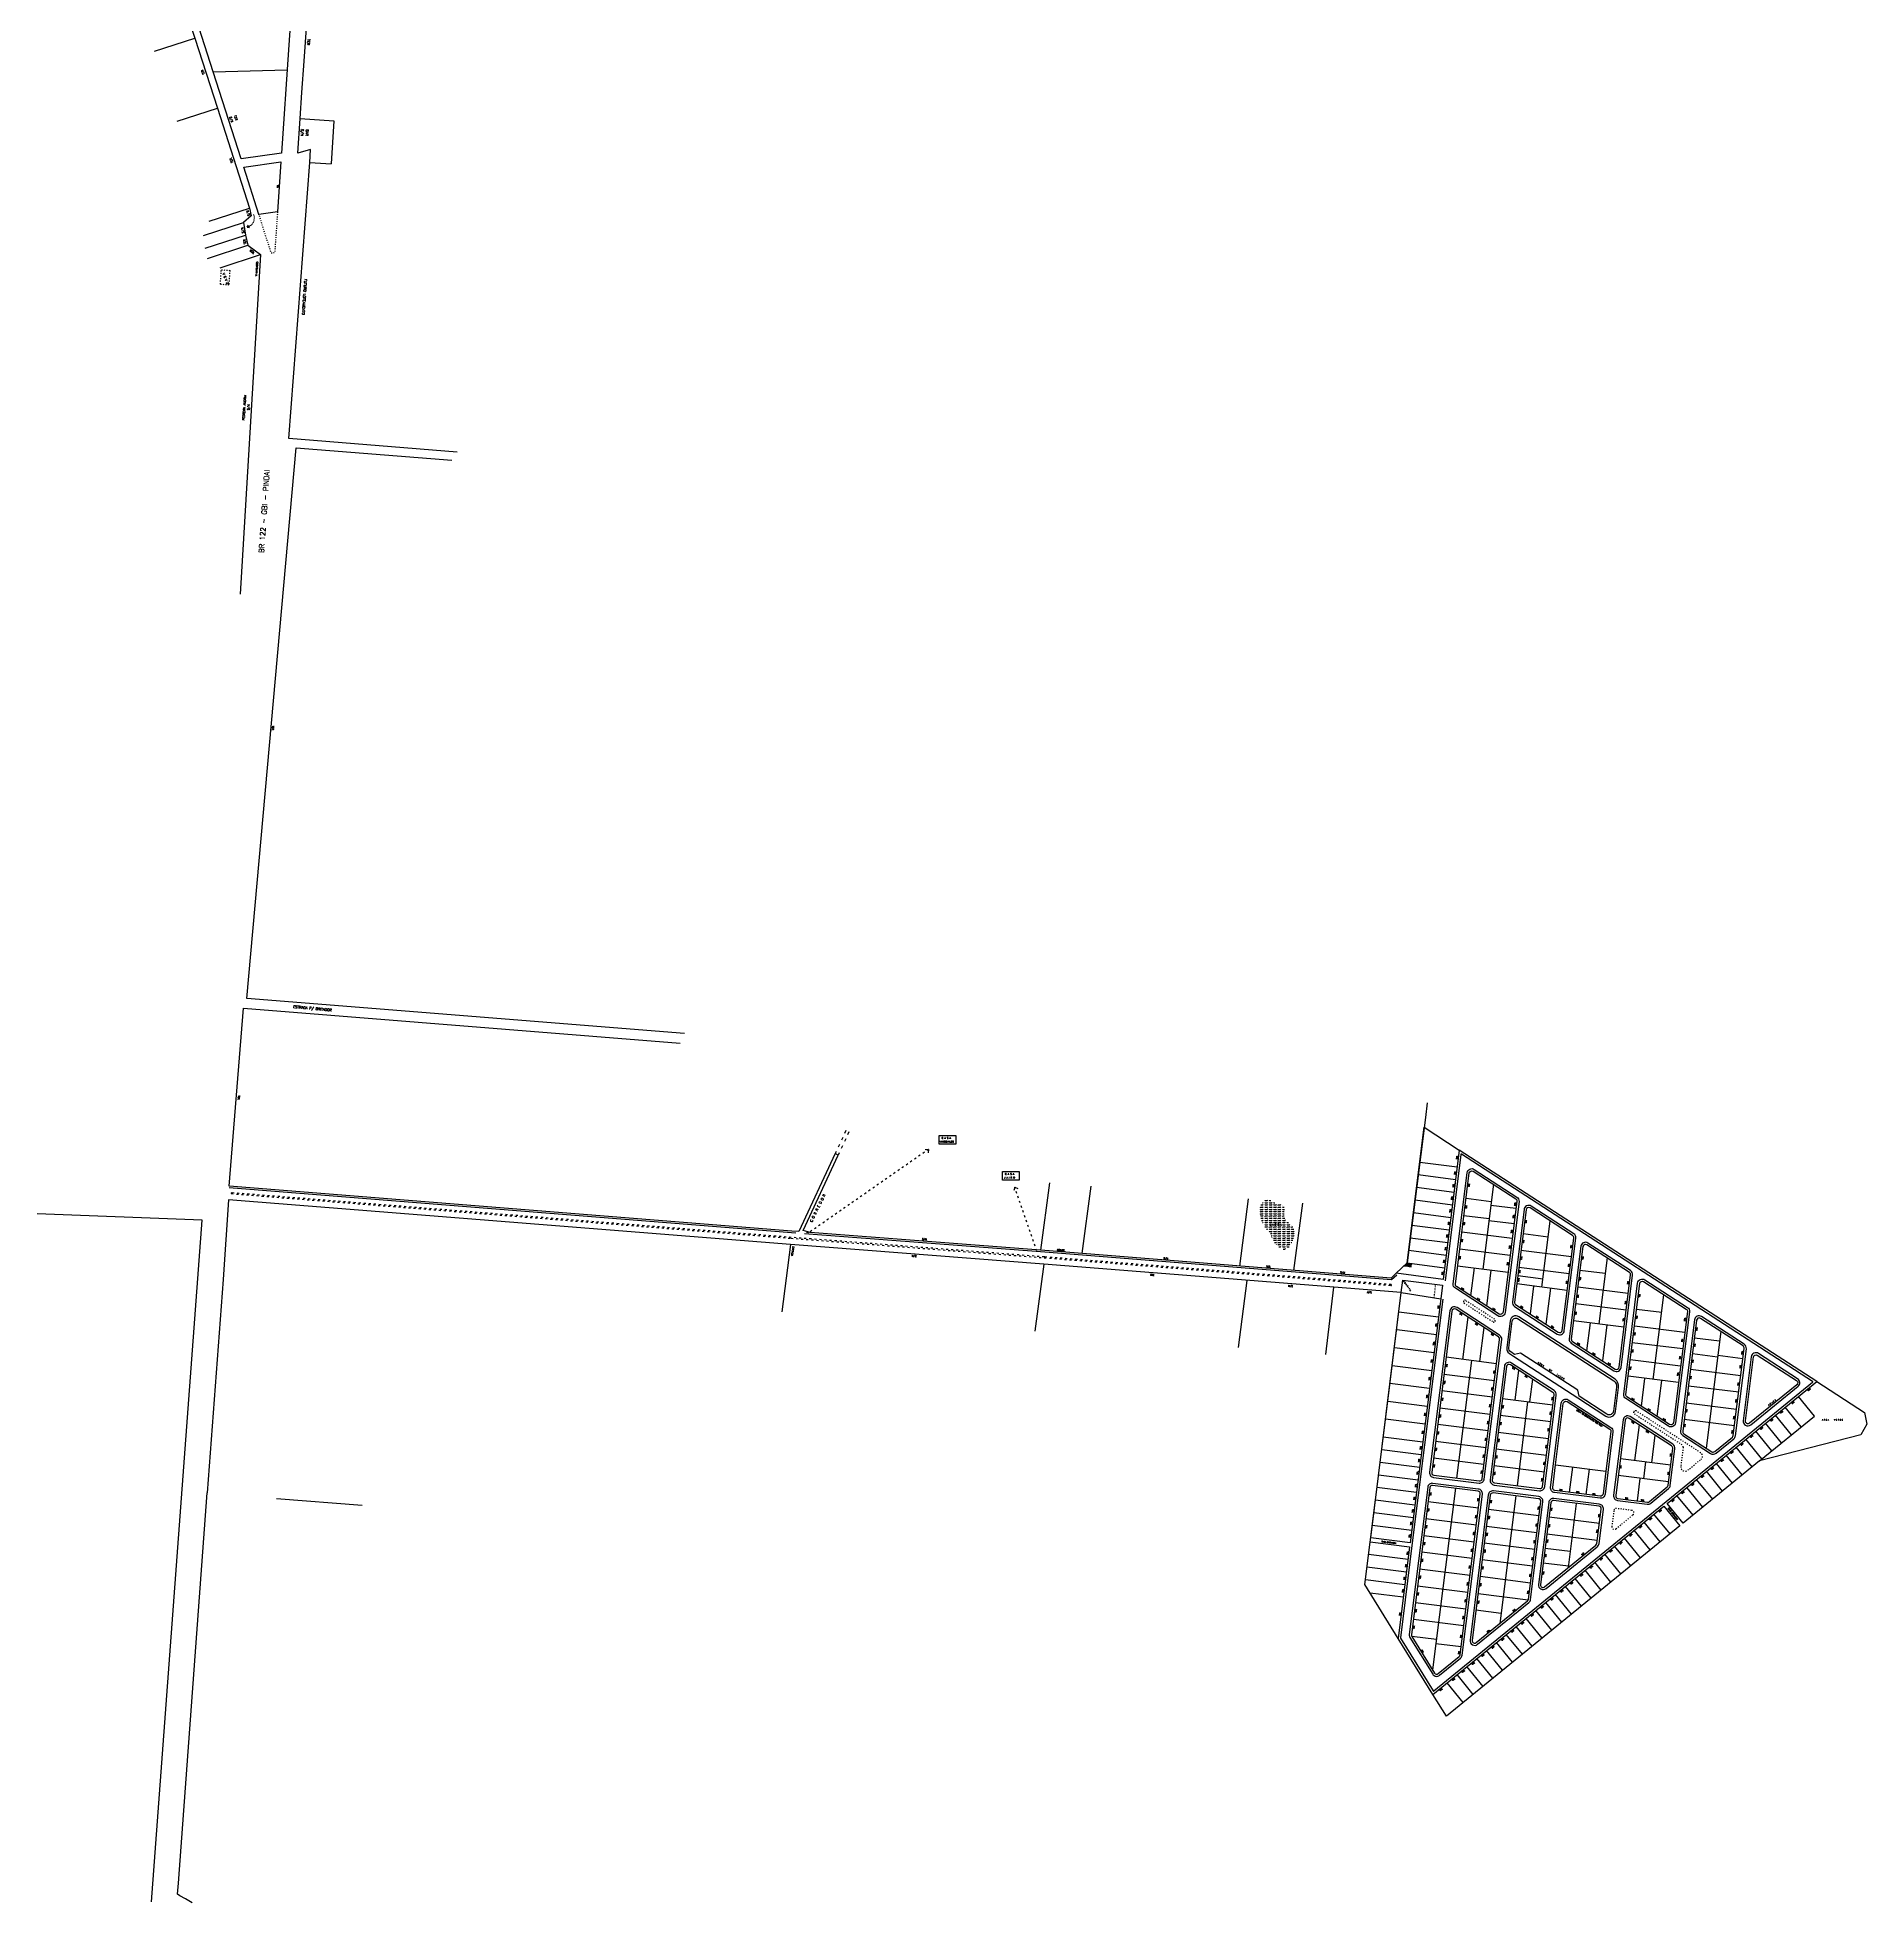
# Model space of a CAD drawing. Extents: x 714896 to 749292, y 8417558 to 8447149.
# Drawn here: x 738962 to 741123, y 8419648 to 8421851 of the extents above; entities that cross this region are included whole.
import ezdxf

# ---------------------------------------------------------------- set-up
doc = ezdxf.new("R2010")
doc.units = 0
doc.header["$MEASUREMENT"] = 0
doc.linetypes.add('ACAD_ISO03W100', pattern=[30, 12, -18])
for name, color, linetype in [('LOTE', 7, 'CONTINUOUS'), ('MEIO_FIO', 24, 'CONTINUOUS'), ('NUM-PORTA', 7, 'CONTINUOUS'), ('QUADRA', 6, 'CONTINUOUS'), ('REFERENCIA', 7, 'CONTINUOUS'), ('TEXTO', 7, 'CONTINUOUS'), ('TEXTODERUA', 3, 'CONTINUOUS')]:
    doc.layers.add(name, color=color, linetype=linetype)
doc.styles.add('ROMANS', font='ROMANS.SHX', dxfattribs={"height": 1.5})

msp = doc.modelspace()

# ---------------------------------------------------------------- hatches: boundary and pattern name
at = {"layer": 'LOTE'}
h = msp.add_hatch(dxfattribs=at)
h.set_pattern_fill('ANGLE', color=11, scale=0.08, style=0)
h.set_pattern_definition([(0, (0.5472, 1.3962), (0, 0.5588), [0.4064, -0.1524]), (90, (0.5472, 1.3962), (-0.5588, 3e-17), [0.4064, -0.1524])])
h.paths.add_polyline_path([(740585.1, 8420399), (740585.5, 8420402.8), (740580.5, 8420403.4), (740576.8, 8420400.1)])
at = {"layer": 'REFERENCIA'}
h = msp.add_hatch(dxfattribs=at)
h.set_pattern_fill('FLEX', color=120, scale=0.410049, style=0)
h.set_pattern_definition([(0, (740214.5571, 8420313.0268), (0, 2.603809), [2.60381, -2.60381]), (45, (740217.161, 8420313.0268), (2e-16, 2.60381), [0.650952, -2.38044, 0.650952, -3.682343])])
edge = h.paths.add_edge_path()
edge.add_spline(control_points=[(740418.5, 8420438.6), (740416.8, 8420440.3), (740410.3, 8420447.1), (740405.6, 8420459.3), (740406.2, 8420472.8), (740416.3, 8420481), (740424.2, 8420472.6), (740438, 8420472.4), (740431, 8420454.6), (740449.9, 8420446.8), (740446.1, 8420429.7), (740437, 8420416), (740422.9, 8420425.8), (740420, 8420434.3), (740418.5, 8420438.6)], knot_values=[0, 0, 0, 0, 9.060855, 34.416833, 44.681457, 57.325877, 70.472595, 81.664063, 96.725222, 117.584028, 138.72721, 151.787383, 168.790792, 185.612163, 185.612163, 185.612163, 185.612163], degree=3, periodic=0)
h.paths.add_polyline_path([(740417.8, 8420447.1), (740435.9, 8420447.1), (740435.9, 8420450.2), (740417.8, 8420450.2)], flags=24)

# ---------------------------------------------------------------- linework, layer by layer
at = {"layer": 'LOTE', "color": 7}
for p, q in [((739272.8, 8421754.9), (739312.7, 8421752.2)), ((739312.7, 8421752.2), (739309.2, 8421701.3)), ((739284, 8421703), (739309.2, 8421701.3))]:
    msp.add_line(p, q, dxfattribs=at)
at = {"layer": 'LOTE', "color": 7, "linetype": 'ACAD_ISO03W100', "ltscale": 0.1}
for p, q in [((739178.5, 8421559.2), (739179.7, 8421576.1)), ((739178.5, 8421559.2), (739188.5, 8421558.5)), ((739179.7, 8421576.1), (739189.7, 8421575.4)), ((739189.7, 8421575.4), (739188.5, 8421558.5))]:
    msp.add_line(p, q, dxfattribs=at)
at = {"layer": 'LOTE', "color": 7}
for points in [[(739100.7, 8421834.3), (739148.3, 8421849.7)], [(739170, 8421810), (739257.5, 8421812.3)], [(739127.4, 8421751.6), (739175, 8421767)], [(739165.4, 8421633.6), (739213, 8421649)], [(739158.4, 8421616.6), (739206, 8421632)], [(739210, 8421626.4), (739211.7, 8421629)], [(739210, 8421626.4), (739213.1, 8421626)], [(739160.4, 8421601.6), (739208, 8421617)], [(739163.4, 8421589.6), (739211, 8421605)], [(739178.4, 8421578.6), (739226, 8421594)], [(740027.3, 8420553.7), (740047.3, 8420553.7), (740047.3, 8420543.7), (740027.3, 8420543.7), (740027.3, 8420553.7)], [(740015, 8420537.5), (740010.8, 8420537.1)], [(740015, 8420537.5), (740014.4, 8420533.5)], [(740595.1, 8420522.5), (740639.3, 8420516.7)], [(741063.9, 8420263.3), (740641.8, 8420536.6)], [(740102.1, 8420511.2), (740122.1, 8420511.2), (740122.1, 8420501.2), (740102.1, 8420501.2), (740102.1, 8420511.2)], [(740593.2, 8420507.6), (740637.4, 8420501.9)], [(740116.7, 8420493), (740115.7, 8420488.9)], [(740116.7, 8420493), (740120.4, 8420491.1)], [(740157.6, 8420497.8), (740147.1, 8420418.3)], [(740206.5, 8420493.9), (740196, 8420414.4)], [(740392.6, 8420479), (740382.1, 8420399.6)], [(740589.5, 8420477.8), (740633.7, 8420472.1)], [(740591.4, 8420492.7), (740635.6, 8420487)], [(740679.5, 8420475.5), (740649.7, 8420479.3)], [(740682.1, 8420496.2), (740669.6, 8420396.2)], [(740456.6, 8420473.9), (740446.1, 8420394.5)], [(740587.6, 8420462.9), (740631.9, 8420457.2)], [(740647.2, 8420459.4), (740677, 8420455.7)], [(740708.7, 8420467.5), (740679, 8420471.3)], [(740585.8, 8420448), (740630, 8420442.3)], [(740704.3, 8420432.1), (740644.8, 8420439.6)], [(740676.7, 8420453.6), (740706.5, 8420449.8)], [(740717.1, 8420438), (740746.9, 8420434.3)], [(740739.4, 8420374.8), (740749.2, 8420452.7)], [(739852, 8420425), (739841.5, 8420345.6)], [(740582, 8420418.3), (740626.3, 8420412.6)], [(740583.9, 8420433.2), (740628.1, 8420427.4)], [(740701.8, 8420412.3), (740642.3, 8420419.7)], [(740774.2, 8420410.7), (740714.6, 8420418.2)], [(740151, 8420402), (740140.5, 8420322.6)], [(740580.2, 8420403.4), (740624.4, 8420397.7)], [(740639.8, 8420399.9), (740699.3, 8420392.4)], [(740655.5, 8420364.5), (740659.6, 8420397.4)], [(740674.2, 8420352.4), (740679.5, 8420394.9)], [(740712.2, 8420398.3), (740771.7, 8420390.9)], [(740814, 8420390.8), (740784.2, 8420394.6)], [(740816.3, 8420409.3), (740806.6, 8420331.3)], [(740391, 8420382.8), (740380.5, 8420303.4)], [(740493.1, 8420374.7), (740483.6, 8420295.2)], [(740573.3, 8420368.3), (740620, 8420361)], [(740769.2, 8420371), (740709.7, 8420378.5)], [(740710.9, 8420388.4), (740740.7, 8420384.7)], [(740729.5, 8420376), (740725.4, 8420343.1)], [(740749.4, 8420373.5), (740744, 8420331)], [(740841.3, 8420367.3), (740781.8, 8420374.7)], [(740570.5, 8420345.7), (740617.3, 8420339.9)], [(740838.8, 8420347.4), (740779.3, 8420354.9)], [(740851.1, 8420348.9), (740880.9, 8420345.2)], [(740870.9, 8420265.8), (740883.4, 8420365.8)], [(740567.9, 8420324.6), (740614.7, 8420318.8)], [(740646.1, 8420289.4), (740652.3, 8420339.2)], [(740665.9, 8420286.9), (740671, 8420327.1)], [(740836.3, 8420327.6), (740776.8, 8420335)], [(740792.5, 8420299.6), (740796.6, 8420332.5)], [(740811.2, 8420287.6), (740816.5, 8420330.1)], [(740848.6, 8420329.1), (740908.1, 8420321.6)], [(740565.2, 8420303.5), (740612, 8420297.7)], [(740905.7, 8420301.8), (740846.1, 8420309.2)], [(740949.1, 8420311), (740919.4, 8420314.7)], [(740950.6, 8420322.4), (740933.3, 8420184.6)], [(740562.6, 8420282.4), (740609.4, 8420276.5)], [(740685.8, 8420284.4), (740626.3, 8420291.9)], [(740656, 8420288.1), (740638.6, 8420149.2)], [(740843.6, 8420289.4), (740903.2, 8420281.9)], [(740917.1, 8420296.3), (740946.8, 8420292.6)], [(740976.8, 8420290.3), (740947, 8420294)], [(740559.9, 8420261.3), (740606.7, 8420255.4)], [(740623.8, 8420272), (740683.3, 8420264.5)], [(740707.6, 8420241.3), (740712, 8420276.7)], [(740725.1, 8420239.2), (740728.5, 8420266)], [(740900.7, 8420262.1), (740841.1, 8420269.5)], [(740856.9, 8420234.1), (740861, 8420267)], [(740875.5, 8420222.1), (740880.8, 8420264.6)], [(740971.8, 8420250.6), (740912.3, 8420258)], [(740914.8, 8420277.9), (740974.3, 8420270.4)], [(740557.3, 8420240.2), (740604, 8420234.3)], [(740680.8, 8420244.7), (740621.3, 8420252.2)], [(740692.7, 8420243.2), (740752.3, 8420235.8)], [(740722.5, 8420239.5), (740710.1, 8420140.3)], [(740909.8, 8420238.2), (740969.3, 8420230.7)], [(740996.4, 8420169.6), (741061.2, 8420222.5), (741042.3, 8420245.7)], [(740554.6, 8420219.1), (740601.4, 8420213.2)], [(740618.8, 8420232.3), (740678.3, 8420224.9)], [(740749.8, 8420215.9), (740690.2, 8420223.4)], [(740966.8, 8420210.9), (740907.3, 8420218.4)], [(741022.5, 8420190.9), (741003.5, 8420214.1)], [(741034.1, 8420200.3), (741015.2, 8420223.6)], [(741045.7, 8420209.8), (741026.8, 8420233.1)], [(740552, 8420197.9), (740598.7, 8420192.1)], [(740673.4, 8420185.2), (740613.8, 8420192.6)], [(740675.8, 8420205), (740616.3, 8420212.5)], [(740687.7, 8420203.5), (740747.3, 8420196.1)], [(740854.1, 8420212.1), (740848.8, 8420170)], [(740872.7, 8420200), (740868.7, 8420167.5)], [(740999.2, 8420171.9), (740980.3, 8420195.2)], [(741010.9, 8420181.4), (740991.9, 8420204.6)], [(740550.1, 8420183.1), (740596.8, 8420177.2)], [(740670.9, 8420165.3), (740611.3, 8420172.8)], [(740685.3, 8420183.7), (740744.8, 8420176.2)], [(740891.5, 8420164.6), (740832, 8420172.1)], [(740976, 8420153), (740957, 8420176.2)], [(740987.6, 8420162.4), (740968.6, 8420185.7)], [(740546.4, 8420153.3), (740593.1, 8420147.4)], [(740548.3, 8420168.2), (740595, 8420162.3)], [(740742.3, 8420156.4), (740682.8, 8420163.8)], [(740755.5, 8420164.8), (740815, 8420157.3)], [(740775.3, 8420162.3), (740771.6, 8420132.6)], [(740795.2, 8420159.8), (740791.4, 8420130.1)], [(740889, 8420144.8), (740829.5, 8420152.2)], [(740855.1, 8420149), (740851.8, 8420122.5)], [(740861.7, 8420168.4), (740859.2, 8420148.5)], [(740941.1, 8420124.5), (740922.1, 8420147.8)], [(740952.7, 8420134), (740933.8, 8420157.3)], [(740964.3, 8420143.5), (740945.4, 8420166.7)], [(740544.5, 8420138.4), (740591.2, 8420132.6)], [(740637.1, 8420137.3), (740610.2, 8419922.7)], [(740708.6, 8420128.4), (740689.7, 8419977.7)], [(740917.8, 8420105.6), (740898.9, 8420128.8)], [(740929.5, 8420115.1), (740910.5, 8420138.3)], [(740540.8, 8420108.6), (740587.5, 8420102.8)], [(740542.7, 8420123.5), (740589.3, 8420117.7)], [(740664.4, 8420113.7), (740604.9, 8420121.2)], [(740735.8, 8420104.8), (740676.3, 8420112.2)], [(740807.3, 8420095.8), (740747.8, 8420103.3)], [(740780, 8420119.4), (740770.5, 8420043.6)], [(740890.7, 8420083.5), (740871.7, 8420106.7)], [(740538.9, 8420093.8), (740585.6, 8420087.9)], [(740599.9, 8420081.5), (740659.4, 8420074)], [(740661.9, 8420093.9), (740602.4, 8420101.3)], [(740673.8, 8420092.4), (740733.4, 8420084.9)], [(740745.3, 8420083.4), (740804.8, 8420076)], [(740867.4, 8420064.5), (740848.5, 8420087.8)], [(740879.1, 8420074), (740860.1, 8420097.2)], [(740581.2, 8420053.2), (740534.6, 8420059)], [(740656.9, 8420054.2), (740597.4, 8420061.7)], [(740730.9, 8420065.1), (740671.3, 8420072.5)], [(740772.9, 8420062.6), (740743.1, 8420066.3)], [(740832.6, 8420036.1), (740813.6, 8420059.3)], [(740844.2, 8420045.6), (740825.2, 8420068.8)], [(740855.8, 8420055), (740836.9, 8420078.3)], [(740579.4, 8420038.3), (740532.7, 8420044.1)], [(740654.5, 8420034.3), (740594.9, 8420041.8)], [(740728.4, 8420045.2), (740668.9, 8420052.7)], [(740741, 8420049.3), (740770.8, 8420045.5)], [(740809.3, 8420017.1), (740790.4, 8420040.4)], [(740820.9, 8420026.6), (740802, 8420049.9)], [(740577.5, 8420023.4), (740530.9, 8420029.3)], [(740592.4, 8420022), (740652, 8420014.5)], [(740725.9, 8420025.4), (740666.4, 8420032.9)], [(740786.1, 8419998.2), (740767.1, 8420021.4)], [(740797.7, 8420007.7), (740778.7, 8420030.9)], [(740575.6, 8420008.5), (740536.4, 8420013.5)], [(740649.5, 8419994.7), (740590, 8420002.1)], [(740691.2, 8419989.4), (740661.4, 8419993.2)], [(740663.9, 8420013), (740723.3, 8420005.6)], [(740751.2, 8419969.7), (740732.2, 8419993)], [(740762.8, 8419979.2), (740743.9, 8420002.5)], [(740774.4, 8419988.7), (740755.5, 8420012)], [(740647, 8419974.8), (740587.5, 8419982.3)], [(740727.9, 8419950.8), (740709, 8419974)], [(740739.5, 8419960.3), (740720.6, 8419983.5)], [(740610.5, 8419893.8), (740569.6, 8419959.9)], [(740614.7, 8419958.7), (740585.7, 8419962.3)], [(740643.9, 8419950), (740614.1, 8419953.7)], [(740704.7, 8419931.8), (740685.7, 8419955.1)], [(740716.3, 8419941.3), (740697.3, 8419964.6)], [(740681.4, 8419912.9), (740662.5, 8419936.1)], [(740693, 8419922.4), (740674.1, 8419945.6)], [(740646.5, 8419884.5), (740627.6, 8419907.7)], [(740658.2, 8419893.9), (740639.2, 8419917.2)], [(740669.8, 8419903.4), (740650.8, 8419926.7)]]:
    msp.add_lwpolyline(points, dxfattribs=at)
at = {"layer": 'LOTE', "color": 7, "linetype": 'ACAD_ISO03W100', "ltscale": 0.04}
msp.add_lwpolyline([(739217.7, 8421641.3), (739218.4, 8421639), (739218.5, 8421637.5), (739218.2, 8421634.7), (739217.1, 8421631.8), (739215.6, 8421629.7), (739214.2, 8421628.4), (739212.9, 8421627.6), (739211.7, 8421627), (739210, 8421626.4)], dxfattribs=at)
at = {"layer": 'LOTE', "color": 7, "linetype": 'ACAD_ISO03W100', "ltscale": 0.09, "flags": 128}
msp.add_lwpolyline([(739246, 8421644.4), (739242.7, 8421596.4), (739238.6, 8421595.8), (739224.1, 8421641.3)], dxfattribs=at)
at = {"layer": 'LOTE', "color": 7, "linetype": 'ACAD_ISO03W100', "ltscale": 0.3}
for points in [[(739917.3, 8420559.6), (739904.6, 8420532.4)], [(739920.9, 8420558), (739908.2, 8420530.8)]]:
    msp.add_lwpolyline(points, dxfattribs=at)
at = {"layer": 'LOTE', "color": 7, "linetype": 'ACAD_ISO03W100', "ltscale": 0.2}
for points in [[(740015, 8420537.5), (739873.3, 8420438.9), (739868.1, 8420439.7)], [(740142.9, 8420417.5), (740116.7, 8420493)]]:
    msp.add_lwpolyline(points, dxfattribs=at)
msp.add_lwpolyline([(740561.5, 8420377.8), (740151.7, 8420410.5), (739852.7, 8420433.5), (739191.5, 8420486.2), (739191.4, 8420486.2), (739191.3, 8420486.2), (739191.2, 8420486.1), (739191.1, 8420485.9), (739191.1, 8420485.7), (739191.1, 8420485.5), (739191.2, 8420485.4), (739191.3, 8420485.3), (739191.4, 8420485.2), (739852.6, 8420432.5), (740151.6, 8420409.5), (740561.4, 8420376.8), (740561.5, 8420376.8), (740561.6, 8420376.8), (740561.7, 8420376.9), (740561.8, 8420377), (740561.8, 8420377.1), (740561.9, 8420377.2), (740561.9, 8420377.3), (740561.9, 8420377.4), (740561.8, 8420377.5), (740561.7, 8420377.6), (740561.6, 8420377.7), (740561.5, 8420377.7)], close=True, dxfattribs=at)
at = {"layer": 'LOTE', "color": 11}
for points in [[(740576.8, 8420400.1), (740585.1, 8420399)], [(740585.1, 8420399), (740585.5, 8420402.8)]]:
    msp.add_lwpolyline(points, dxfattribs=at)
at = {"layer": 'LOTE', "color": 7, "linetype": 'ACAD_ISO03W100', "ltscale": 0.06}
msp.add_lwpolyline([(740612.1, 8420362.3), (740613.9, 8420378.2)], dxfattribs=at)
at = {"layer": 'LOTE', "color": 7, "linetype": 'ACAD_ISO03W100', "ltscale": 0.1}
for points in [[(740649.2, 8420359, 0.414217), (740647.1, 8420358.6), (740646.9, 8420358.2, 0.414218), (740647.3, 8420356.1), (740681.7, 8420333.8, 0.414218), (740683.8, 8420334.3), (740684.1, 8420334.7, 0.414213), (740683.6, 8420336.8)], [(740927.2, 8420171.3, 0.508957), (740926.8, 8420179.3), (740850.6, 8420228.7, 0.414209), (740848.5, 8420228.2), (740847.9, 8420227.4, 0.414218), (740848.4, 8420225.3), (740904.9, 8420188.7, -0.287787), (740906.2, 8420185.8), (740903.4, 8420163, 0.67657), (740911.5, 8420158.5)], [(740847, 8420105.9, 0.659862), (740845.5, 8420111.2), (740827.6, 8420113.4, 0.414214), (740824.3, 8420110.8), (740821.9, 8420092.1, 0.676567), (740826.8, 8420089.4)]]:
    msp.add_lwpolyline(points, format="xyb", close=True, dxfattribs=at)
at = {"layer": 'MEIO_FIO'}
for points in [[(740643.8, 8420531.8, 0.172978), (740643.7, 8420531.5), (740625, 8420382.1)], [(740881.8, 8420118.1), (741059.1, 8420262.6, 0.508965), (741059.1, 8420263.5), (740644.5, 8420531.9, 0.55305), (740643.7, 8420531.5)], [(740622.3, 8420360.7), (740586.2, 8420072.7, 0.171541)], [(740572.2, 8419960.7, 0.171541), (740572.2, 8419960.3), (740610.9, 8419898, 0.4525), (740611.6, 8419897.9), (740881.8, 8420118.1, 0.508965)], [(740586.2, 8420072.7), (740572.2, 8419960.7, 0.171541)]]:
    msp.add_lwpolyline(points, format="xyb", dxfattribs=at)
for points in [[(740687.4, 8420340.9), (740637.1, 8420373.4, -0.287789), (740634.6, 8420378.7), (740651, 8420509.9, -0.553049), (740659.5, 8420513.8), (740709.8, 8420481.2, -0.287789), (740712.3, 8420475.9), (740695.9, 8420344.8, -0.553049)], [(740726.6, 8420470.4, 0.553049), (740718.2, 8420466.4), (740704.5, 8420357.3, 0.287799), (740707, 8420352), (740757.3, 8420319.4, 0.553049), (740765.8, 8420323.4), (740779.4, 8420432.5, 0.287789), (740777, 8420437.8)], [(740793.7, 8420426.9, 0.553049), (740785.3, 8420423), (740771.6, 8420313.9, 0.287799), (740774.1, 8420308.6), (740824.4, 8420276, 0.553049), (740832.9, 8420279.9), (740846.5, 8420389, 0.287789), (740844.1, 8420394.3)], [(740888.8, 8420210.5), (740838.4, 8420243.1, -0.287789), (740836, 8420248.4), (740852.4, 8420379.5, -0.553049), (740860.9, 8420383.4), (740911.2, 8420350.9, -0.287789), (740913.7, 8420345.6), (740897.2, 8420214.4, -0.553049)], [(740691.9, 8420312.8, 0.287789), (740689.4, 8420318.1), (740639.1, 8420350.7, 0.553049), (740630.6, 8420346.8), (740606.7, 8420156.2, 0.414214), (740611.5, 8420150.1), (740665.1, 8420143.4, 0.414214), (740671.2, 8420148.1)], [(740825.8, 8420266.2), (740712.1, 8420339.8, 0.551607), (740701.7, 8420334.8), (740697.8, 8420303.5), (740697.9, 8420300.7), (740699.1, 8420298.1), (740701.1, 8420296.3), (740705.7, 8420293.3), (740781.8, 8420244), (740814.8, 8420222.6), (740817.8, 8420221.4), (740820.7, 8420221.6), (740823.5, 8420222.9), (740825.5, 8420225.1), (740826.4, 8420228), (740829.9, 8420256.4, 0.268691), (740825.8, 8420266.2)], [(740980.8, 8420302.1, 0.287789), (740978.3, 8420307.4), (740928, 8420340, 0.553052), (740919.5, 8420336.1), (740903.1, 8420204.9, 0.287787), (740905.6, 8420199.6), (740938.5, 8420178.3, 0.325411), (740945, 8420178.7), (740965.9, 8420195.7, 0.192919), (740967.9, 8420199.3)], [(740756.2, 8420247.3, 0.287786), (740753.8, 8420252.6), (740703.4, 8420285.2, 0.553049), (740695, 8420281.3), (740678.2, 8420147.3, 0.414224), (740683, 8420141.1), (740736.5, 8420134.4, 0.414217), (740742.7, 8420139.2)], [(740995.1, 8420296.5, 0.553049), (740986.6, 8420292.6), (740977.2, 8420217.1, 0.676556), (740986.1, 8420212.2), (741041.9, 8420257.7, 0.508962), (741041.4, 8420266.5)], [(740814.1, 8420130.2, -0.414214), (740808, 8420125.5), (740754.4, 8420132.2, -0.414214), (740749.6, 8420138.3), (740762.1, 8420237.8, -0.553049), (740770.5, 8420241.8), (740820.9, 8420209.2, -0.287786), (740823.3, 8420203.9)], [(740896.4, 8420184, 0.28778), (740894, 8420189.3), (740843.6, 8420221.9, 0.55304), (740835.2, 8420217.9), (740824, 8420129, 0.414214), (740828.8, 8420122.9), (740863.7, 8420118.5, 0.204919), (740867.9, 8420119.7), (740889, 8420136.9, 0.192932), (740891, 8420140.5)], [(740669, 8420130.3, 0.414214), (740664.2, 8420136.4), (740610.6, 8420143.1, 0.414214), (740604.5, 8420138.4), (740582.7, 8419964.7, 0.171531), (740583.5, 8419961.1), (740610.4, 8419917.8, 0.452517), (740618.5, 8419916.4), (740643.2, 8419936.6, 0.192919), (740645.2, 8419940.1)], [(740740.4, 8420121.3, 0.414214), (740735.7, 8420127.5), (740682.1, 8420134.2, 0.414214), (740675.9, 8420129.4), (740654.5, 8419958, 0.676565), (740663.4, 8419953), (740724, 8420002.4, 0.192919), (740726, 8420006)], [(740811.9, 8420112.4, 0.414214), (740807.1, 8420118.5), (740753.5, 8420125.2, 0.414214), (740747.4, 8420120.5), (740735.3, 8420023.8, 0.676556), (740744.2, 8420018.9), (740804.8, 8420068.3, 0.192919), (740806.8, 8420071.9)]]:
    msp.add_lwpolyline(points, format="xyb", close=True, dxfattribs=at)
at = {"layer": 'MEIO_FIO', "color": 24}
for points in [[(739188.9, 8420492.5), (739853.1, 8420439.5), (739858.1, 8420439.1)], [(739868.3, 8420438.3), (740152.1, 8420416.5), (740561.9, 8420383.8)], [(740561.9, 8420383.8), (740567.9, 8420389.5)], [(740561.9, 8420383.8), (740567.9, 8420389.5)]]:
    msp.add_lwpolyline(points, dxfattribs=at)
at = {"layer": 'QUADRA', "color": 6}
for points in [[(739458, 8421360.9), (739259.5, 8421376.7), (739259.5, 8421376.7), (739284, 8421703), (739285, 8421718), (739270, 8421714), (739272.8, 8421754.9), (739274.8, 8421785.5), (739277.4, 8421822.4), (739282.5, 8421895.8), (739285.4, 8421936), (739296.6, 8422101), (739356.2, 8422968.8), (739396.4, 8423553.9), (739396.4, 8423553.9), (739626.8, 8423542.8)], [(739726.7, 8420674.2), (739209.8, 8420715.5), (739268, 8421366), (739452, 8421351.3)]]:
    msp.add_lwpolyline(points, dxfattribs=at)
at = {"layer": 'QUADRA', "color": 6, "linetype": 'CONTINUOUS'}
msp.add_lwpolyline([(739275.6, 8422075.3), (739259.1, 8421835.9), (739250.7, 8421713.8), (739203, 8421707), (739170, 8421810), (739110, 8421997)], dxfattribs=at)
at = {"layer": 'QUADRA', "linetype": 'CONTINUOUS'}
msp.add_lwpolyline([(739105, 8421983), (739148.3, 8421849.7), (739175, 8421767), (739213, 8421649), (739215, 8421640), (739206, 8421632), (739208, 8421617), (739211, 8421605), (739226, 8421594), (739202, 8421193)], dxfattribs=at)
at = {"layer": 'QUADRA', "color": 6, "linetype": 'CONTINUOUS'}
msp.add_lwpolyline([(739250, 8421703.6), (739246, 8421644.4), (739224.1, 8421641.3), (739206.1, 8421697.3), (739250, 8421703.6)], close=True, dxfattribs=at)
at = {"layer": 'QUADRA'}
for points in [[(740603.9, 8420592.5), (740601.7, 8420575), (740580.2, 8420403.4), (740567.4, 8420391.1), (740561.3, 8420385.3), (740561.3, 8420385.3), (740152.3, 8420418), (739875.3, 8420439.3), (739866.9, 8420441.8), (739908.2, 8420530.8), (739904.6, 8420532.4), (739861.7, 8420440.3), (739853.3, 8420441), (739189, 8420494), (739206, 8420704.1), (739721.4, 8420662.9)], [(740530.1, 8420023.5), (740542.7, 8420123.5), (740557.3, 8420240.2), (740573.3, 8420368.3), (740151, 8420402), (739852, 8420425), (739188, 8420478), (739181.8, 8420383.7), (739163, 8420131.7)], [(739097.2, 8419648.8), (739156.9, 8420453.9), (738962.3, 8420461.3), (738962.3, 8420461.3)], [(739128.9, 8419670.8), (739163, 8420131.7)], [(739245, 8420125.2), (739346, 8420117.2)], [(739145.3, 8419647.7), (739137.3, 8419652.5), (739130.7, 8419656.2), (739127.9, 8419657.9), (739128.9, 8419670.8)]]:
    msp.add_lwpolyline(points, dxfattribs=at)
for points in [[(740622.7, 8420383.9), (740567.4, 8420391.1), (740580.2, 8420403.4), (740600.2, 8420563.5), (740641.8, 8420536.6), (740622.7, 8420383.9)], [(740573.3, 8420368.3), (740575.2, 8420383.2), (740621.9, 8420377.1), (740620, 8420361), (740583.7, 8420073), (740537.1, 8420078.9)], [(740887.3, 8420119.4), (741042.3, 8420245.7), (741063.9, 8420263.3), (741120.4, 8420226.7), (741123, 8420212.8), (741116, 8420200.3), (740996.4, 8420169.6), (740906.2, 8420096.1), (740887.3, 8420119.4)], [(740883.4, 8420116.2), (740902.3, 8420092.9), (740626.5, 8419868.1), (740610.5, 8419893.8), (740883.4, 8420116.2)], [(740569.6, 8419959.9), (740530.1, 8420023.5), (740536.5, 8420073.9), (740583.1, 8420068.1)]]:
    msp.add_lwpolyline(points, close=True, dxfattribs=at)
for points in [[(740688.8, 8420343), (740638.4, 8420375.5, -0.287789), (740637.1, 8420378.4), (740653.5, 8420509.6, -0.553049), (740658.1, 8420511.7), (740708.5, 8420479.1, -0.287789), (740709.8, 8420476.2), (740693.4, 8420345.1, -0.553049)], [(740725.3, 8420468.3, 0.553049), (740720.6, 8420466.1), (740707, 8420357, 0.287799), (740708.3, 8420354.1), (740758.7, 8420321.5, 0.553049), (740763.3, 8420323.7), (740776.9, 8420432.8, 0.287789), (740775.6, 8420435.7)], [(740792.4, 8420424.8, 0.553049), (740787.8, 8420422.7), (740774.1, 8420313.6, 0.287799), (740775.4, 8420310.7), (740825.8, 8420278.1, 0.553049), (740830.4, 8420280.2), (740844.1, 8420389.3, 0.287789), (740842.7, 8420392.2)], [(740890.1, 8420212.6), (740839.8, 8420245.2, -0.287789), (740838.5, 8420248.1), (740854.9, 8420379.2, -0.553049), (740859.5, 8420381.3), (740909.8, 8420348.8, -0.287789), (740911.2, 8420345.9), (740894.7, 8420214.7, -0.553049)], [(740689.4, 8420313.1, 0.287789), (740688, 8420316), (740637.7, 8420348.6, 0.553049), (740633.1, 8420346.5), (740609.2, 8420155.9, 0.414214), (740611.8, 8420152.6), (740665.4, 8420145.9, 0.414214), (740668.8, 8420148.5)], [(740816.2, 8420224.7), (740783.2, 8420246.1), (740781.7, 8420253), (740714, 8420296.8), (740707.1, 8420295.4), (740702.5, 8420298.4, -0.287789), (740700.2, 8420303.2), (740704.2, 8420334.5, -0.548448), (740710.7, 8420337.7), (740824.4, 8420264.1, -0.2618), (740827.4, 8420256.7), (740823.9, 8420228.3, -0.553049)], [(740978.3, 8420302.4, 0.287789), (740976.9, 8420305.3), (740926.6, 8420337.9, 0.553052), (740922, 8420335.7), (740905.6, 8420204.6, 0.287787), (740906.9, 8420201.7), (740939.9, 8420180.4, 0.325411), (740943.4, 8420180.6), (740964.3, 8420197.7, 0.192919), (740965.4, 8420199.6)], [(740753.7, 8420247.7, 0.287786), (740752.4, 8420250.5), (740702.1, 8420283.1, 0.553049), (740697.5, 8420281), (740680.7, 8420147, 0.414224), (740683.3, 8420143.6), (740736.8, 8420136.9, 0.414217), (740740.2, 8420139.5)], [(741040.1, 8420264.4, -0.508962), (741040.3, 8420259.6), (740984.5, 8420214.1, -0.676556), (740979.7, 8420216.8), (740989.1, 8420292.3, -0.553049), (740993.7, 8420294.4)], [(740755.5, 8420164.8), (740764.6, 8420237.5, -0.55305), (740769.2, 8420239.7), (740819.5, 8420207.1, -0.287789), (740820.9, 8420204.2), (740815, 8420157.3), (740811.6, 8420130.6, -0.414214), (740808.3, 8420128), (740754.7, 8420134.7, -0.414214), (740752.1, 8420138), (740755.5, 8420164.8)], [(740894, 8420184.3, 0.28778), (740892.6, 8420187.2), (740842.3, 8420219.8, 0.55304), (740837.7, 8420217.6), (740826.5, 8420128.7, 0.414214), (740829.1, 8420125.3), (740864, 8420121, 0.204919), (740866.3, 8420121.6), (740887.4, 8420138.9, 0.192932), (740888.5, 8420140.8)], [(740666.5, 8420130.6, 0.414214), (740663.9, 8420133.9), (740610.3, 8420140.7, 0.414214), (740607, 8420138.1), (740585.2, 8419964.4, 0.171531), (740585.7, 8419962.4), (740612.5, 8419919.1, 0.452517), (740616.9, 8419918.4), (740641.6, 8419938.5, 0.192919), (740642.7, 8419940.5)], [(740738, 8420121.6, 0.414214), (740735.4, 8420125), (740681.8, 8420131.7, 0.414214), (740678.4, 8420129.1), (740656.9, 8419957.7, 0.676565), (740661.8, 8419955), (740722.4, 8420004.4, 0.192919), (740723.5, 8420006.3)], [(740809.4, 8420112.7, 0.414214), (740806.8, 8420116), (740753.2, 8420122.8, 0.414214), (740749.9, 8420120.2), (740737.8, 8420023.5, 0.676556), (740742.6, 8420020.8), (740803.2, 8420070.2, 0.192919), (740804.3, 8420072.2)]]:
    msp.add_lwpolyline(points, format="xyb", close=True, dxfattribs=at)

# ---------------------------------------------------------------- texts
at = {"layer": 'NUM-PORTA', "color": 7, "style": 'ROMANS'}
for height, rotation, p in [(2.5, 287.2131, (739189.2, 8421756.5)), (3, 266.0683, (739274, 8421742.4)), (2.5, 86.0281, (739212.7, 8421410.3)), (1.51, 262.1072, (740711.4, 8420385.3))]:
    msp.add_text('S/N', height=height, rotation=rotation, dxfattribs=at).set_placement(p)
at = {"layer": 'NUM-PORTA', "style": 'ROMANS'}
for height, rotation, p in [(2.5, 107.6453, (739213.5, 8421640.1)), (2.5, 101.1226, (739206.7, 8421619.6)), (2, 175.3321, (740000.8, 8420412.2)), (2, 355.3321, (740007.3, 8420430.6)), (2, 355.3321, (740292.4, 8420407.9)), (2, 355.3321, (740501.2, 8420391.2)), (2, 175.3321, (740445.3, 8420376.8)), (2, 175.3321, (740538.3, 8420369.4))]:
    msp.add_text('S/N', height=height, rotation=rotation, dxfattribs=at).set_placement(p)
at = {"layer": 'TEXTO', "style": 'ROMANS'}
for s, height, rotation, p in [('TER.', 3, 266.0683, (739281.4, 8421848.8)), ('TER.', 2.5, 110.2102, (739160.2, 8421806.9)), ('TER.', 2.5, 110.2102, (739193.8, 8421702.6)), ('TER.', 1.3, 86.478, (739246.9, 8421672.8)), ('TER.', 2.5, 101.1226, (739209.1, 8421606.3)), ('TER.', 2.5, 140.8266, (739219.2, 8421596.6)), ('Y14N454565', 2, 86.5317, (739222, 8421568.5)), ('C A S A', 2.5, 111.7336, (739188.3, 8421560)), ('FUTURO LOTEAMENTO', 3, 266.0683, (739277.8, 8421565.5)), ('PEDREIRA AMORIM', 2.5, 86.0281, (739207, 8421398.2)), ('TER.', 2, 265.6637, (739239.8, 8421037.7)), ('ESTRADA P/ BRITADOR', 3, 354.8301, (739264.3, 8420704.5)), ('TER.', 2, 265.6637, (739199.5, 8420601.3)), ('C O R R E D O R', 3, 63.6677, (739877.5, 8420451.3)), ('ENTRADA', 2, 260.6486, (739854.4, 8420423.2)), ('CONST.', 2, 355.3321, (740166.7, 8420417.8)), ('TER.', 2, 175.3321, (740281.6, 8420390.1)), ('TER.', 2, 355.3321, (740413.6, 8420398.1))]:
    msp.add_text(s, height=height, rotation=rotation, dxfattribs=at).set_placement(p)
at = {"layer": 'TEXTO', "color": 7, "style": 'ROMANS'}
for s, height, rotation, p in [('TER.', 2.5, 287.2131, (739194.7, 8421758.2)), ('BAR', 3, 266.0683, (739279.7, 8421742)), ('TER.', 1.51, 82.1072, (740639.5, 8420525.7)), ('TER.', 1.51, 82.1072, (740637.2, 8420507.4)), ('TER.', 1.51, 82.1072, (740633.5, 8420477.7)), ('TER.', 1.51, 82.1072, (740635.4, 8420492.5)), ('TER.', 1.51, 262.1072, (740652.7, 8420497.2)), ('TER.', 1.51, 82.1072, (740631.7, 8420462.8)), ('TER.', 1.51, 262.1072, (740649.5, 8420471.6)), ('TER.', 1.51, 82.1072, (740706.4, 8420456.1)), ('TER.', 1.51, 82.1072, (740708.2, 8420470.6)), ('TER.', 1.51, 82.1072, (740627.9, 8420433)), ('TER.', 1.51, 82.1072, (740629.8, 8420447.9)), ('TER.', 1.51, 262.1072, (740647, 8420451.9)), ('TER.', 1.51, 82.1072, (740704.2, 8420438.4)), ('TER.', 1.51, 262.1072, (740719.9, 8420454.3)), ('TER.', 1.51, 82.1072, (740626.1, 8420418.1)), ('TER.', 1.51, 262.1072, (740644.5, 8420431.8)), ('TER.', 1.51, 82.1072, (740701.9, 8420419.9)), ('TER.', 1.51, 262.1072, (740716.9, 8420430.7)), ('TER.', 1.51, 82.1072, (740774.5, 8420420.7)), ('TER.', 1.51, 82.1072, (740622.4, 8420389)), ('TER.', 1.51, 82.1072, (740624.2, 8420403.2)), ('TER.', 1.51, 262.1072, (740642, 8420411.6)), ('TER.', 1.51, 82.1072, (740699.4, 8420400.3)), ('TER.', 1.51, 262.1072, (740712.5, 8420395.2)), ('TER.', 1.51, 262.1072, (740714.5, 8420411.1)), ('TER.', 1.51, 82.1072, (740771.7, 8420398.5)), ('TER.', 1.51, 262.1072, (740787.1, 8420411.3)), ('G U A R I T A', 1.5, 304.5398, (740575.5, 8420381.8)), ('TER.', 1.51, 327.2972, (740643.5, 8420373.1)), ('TER.', 1.51, 82.1072, (740769.2, 8420378.4)), ('TER.', 1.51, 262.1072, (740784, 8420386.8)), ('TER.', 1.51, 82.1072, (740841.6, 8420377.9)), ('TER.', 1.51, 82.1072, (740617.6, 8420349.1)), ('TER.', 1.51, 327.2972, (740662.3, 8420360.9)), ('TER.', 1.51, 327.2972, (740680.5, 8420349.1)), ('TER.', 1.51, 327.2972, (740713.4, 8420351.6)), ('TER.', 1.51, 262.1072, (740778.9, 8420346)), ('TER.', 1.51, 262.1072, (740781.4, 8420366)), ('TER.', 1.51, 82.1072, (740838.7, 8420354.5)), ('TER.', 1.51, 262.1072, (740854.1, 8420366.8)), ('TER.', 1.51, 82.1072, (740615, 8420328)), ('TER.', 1.51, 147.2972, (740645.7, 8420342.5)), ('TER.', 1.51, 147.2972, (740664.2, 8420330.6)), ('TER.', 1.51, 327.2972, (740731.6, 8420339.8)), ('TER.', 1.51, 327.2972, (740749.8, 8420328.1)), ('TER.', 1.51, 82.1072, (740836.2, 8420334.3)), ('TER.', 1.51, 262.1072, (740850.9, 8420341.3)), ('TER.', 1.51, 82.1072, (740908.7, 8420334.4)), ('TER.', 1.51, 262.1072, (740921.7, 8420327.3)), ('TER.', 1.51, 82.1072, (740612.2, 8420306.1)), ('TER.', 1.51, 147.2972, (740683, 8420318.4)), ('TER.', 1.51, 327.2972, (740780.5, 8420308.2)), ('TER.', 1.51, 262.1072, (740848.4, 8420321.6)), ('TER.', 1.51, 82.1072, (740905.6, 8420309.8)), ('TER.', 1.51, 262.1072, (740919.3, 8420308.1)), ('TER.', 1.51, 82.1072, (740609.6, 8420285.5)), ('TER.', 1.51, 262.1072, (740626.3, 8420284.1)), ('TER.', 1.51, 147.2972, (740708, 8420278.4)), ('A R E A      D E      L A Z E R', 1.513, 327.2972, (740734.5, 8420285.3)), ('TER.', 1.51, 327.2972, (740798.7, 8420296.4)), ('TER.', 1.51, 327.2972, (740816.9, 8420284.6)), ('TER.', 1.51, 262.1072, (740843.3, 8420281.2)), ('TER.', 1.51, 262.1072, (740845.9, 8420301.4)), ('TER.', 1.51, 82.1072, (740903, 8420289.4)), ('TER.', 1.51, 262.1072, (740916.9, 8420289.2)), ('TER.', 1.51, 82.6796, (740974.4, 8420278.7)), ('TER.', 1.51, 82.6796, (740976.4, 8420295.1)), ('TER.', 1.51, 82.1072, (740607, 8420264.7)), ('TER.', 1.51, 262.1072, (740623.8, 8420264.3)), ('TER.', 1.51, 82.1072, (740683.5, 8420272.4)), ('TER.', 1.51, 147.2972, (740722.8, 8420268.8)), ('TER.', 1.51, 82.1072, (740900.6, 8420269.9)), ('TER.', 1.51, 262.1072, (740914.5, 8420270.1)), ('TER.', 1.51, 82.6796, (740971.8, 8420258.3)), ('TER.', 1.51, 82.1072, (740604.3, 8420243.6)), ('TER.', 1.51, 262.1072, (740621.3, 8420244.4)), ('TER.', 1.51, 82.1072, (740678.5, 8420232.7)), ('TER.', 1.51, 82.1072, (740681, 8420252.5)), ('TER.', 1.51, 262.1072, (740692.7, 8420235.5)), ('TER.', 1.51, 82.1072, (740752.2, 8420241.1)), ('TER.', 1.51, 327.2972, (740844.8, 8420242.8)), ('TER.', 1.51, 262.1072, (740912.1, 8420250.6)), ('TER.', 1.51, 82.6796, (740969.3, 8420238.5)), ('P R A C A', 1.51, 38.0567, (741007.5, 8420234.6)), ('TER.', 1.51, 218.9151, (741036.9, 8420240.2)), ('TER.', 1.51, 218.9151, (741055.9, 8420255.7)), ('TER.', 1.51, 82.1072, (740601.7, 8420222.5)), ('TER.', 1.51, 262.1072, (740618.8, 8420224.6)), ('TER.', 1.51, 82.1072, (740676.1, 8420212.8)), ('TER.', 1.51, 262.1072, (740690.2, 8420215.6)), ('TER.', 1.51, 82.1072, (740750, 8420223.8)), ('AREA COM EUIPAMENTOS DE LAZER', 1.513, 147.2972, (740811, 8420211)), ('TER.', 1.51, 147.2972, (740848.7, 8420214.8)), ('TER.', 1.51, 327.2972, (740863.9, 8420230.4)), ('TER.', 1.51, 327.2972, (740881.8, 8420218.8)), ('TER.', 1.51, 262.1072, (740909.6, 8420230.9)), ('TER.', 1.51, 82.6796, (740966.8, 8420218.7)), ('TER.', 1.51, 218.9151, (741011.7, 8420219.6)), ('TER.', 1.51, 218.9151, (741023.2, 8420229)), ('TER.', 1.51, 82.1072, (740599, 8420201.3)), ('TER.', 1.51, 262.1072, (740616.3, 8420204.7)), ('TER.', 1.51, 82.1072, (740673.6, 8420193)), ('TER.', 1.51, 262.1072, (740687.8, 8420195.8)), ('TER.', 1.51, 82.1072, (740747.6, 8420204.3)), ('TER.', 1.51, 147.2972, (740866, 8420203.6)), ('TER.', 1.51, 262.1072, (740907.4, 8420213.3)), ('TER.', 1.51, 82.6796, (740964.7, 8420201.8)), ('TER.', 1.51, 218.9151, (740988.1, 8420200.4)), ('TER.', 1.51, 218.9151, (740999.7, 8420209.9)), ('TER.', 1.51, 82.1072, (740594.8, 8420168)), ('TER.', 1.51, 82.1072, (740596.7, 8420182.9)), ('TER.', 1.51, 262.1072, (740613.9, 8420185.3)), ('TER.', 1.51, 82.1072, (740671.1, 8420173.1)), ('TER.', 1.51, 262.1072, (740685.3, 8420176.3)), ('TER.', 1.51, 82.1072, (740745.1, 8420184.5)), ('TER.', 1.51, 82.1072, (740892, 8420174.4)), ('TER.', 1.51, 218.9151, (740953.2, 8420172)), ('TER.', 1.51, 218.9151, (740964.9, 8420181.5)), ('TER.', 1.51, 218.9151, (740976.5, 8420191)), ('TER.', 1.51, 82.1072, (740592.9, 8420153.1)), ('TER.', 1.51, 262.1072, (740611.4, 8420165.8)), ('TER.', 1.51, 82.1072, (740668.7, 8420154.2)), ('TER.', 1.51, 262.1072, (740682.9, 8420156.9)), ('TER.', 1.51, 82.1072, (740740.1, 8420145.2)), ('TER.', 1.51, 82.1072, (740742.6, 8420164.6)), ('TER.', 1.51, 262.1072, (740831.7, 8420164.5)), ('TER.', 1.51, 82.1072, (740889.3, 8420152.7)), ('TER.', 1.51, 218.9151, (740930, 8420153.1)), ('TER.', 1.51, 218.9151, (740941.6, 8420162.5)), ('TER.', 1.51, 82.1072, (740589.2, 8420123.3)), ('TER.', 1.51, 82.1072, (740591, 8420138.2)), ('TER.', 1.51, 262.1072, (740607.3, 8420132.6)), ('TER.', 1.51, 82.1072, (740664.5, 8420121.6)), ('TER.', 1.51, 352.1072, (740759.8, 8420134.7)), ('TER.', 1.51, 352.1072, (740779.7, 8420132.2)), ('TER.', 1.51, 352.1072, (740798.8, 8420129.8)), ('TER.', 1.51, 352.1072, (740837.4, 8420124.9)), ('TER.', 1.51, 218.9151, (740906.7, 8420134.1)), ('TER.', 1.51, 218.9151, (740918.4, 8420143.6)), ('TER.', 1.51, 82.1072, (740587.3, 8420108.5)), ('TER.', 1.51, 262.1072, (740604.9, 8420113.8)), ('TER.', 1.51, 82.1072, (740662, 8420101.7)), ('TER.', 1.51, 263.3888, (740676.4, 8420104.8)), ('TER.', 1.51, 263.3888, (740678.7, 8420123.5)), ('TER.', 1.51, 82.1072, (740735.9, 8420111.7)), ('TER.', 1.51, 262.3578, (740750, 8420114.6)), ('TER.', 1.51, 82.1072, (740807.4, 8420102.7)), ('TER.', 1.51, 352.1072, (740856.1, 8420122.6)), ('TER.', 1.51, 218.9151, (740880.1, 8420112.4)), ('SAIDA DRENAGEM', 1.513, 308.2767, (740888, 8420113.4)), ('SAIDA DRENAGEM', 1.513, 308.2767, (740888, 8420113.4)), ('TER.', 1.51, 218.9151, (740895.1, 8420124.6)), ('TER.', 1.51, 82.1072, (740583.5, 8420078.7)), ('TER.', 1.51, 82.1072, (740585.4, 8420093.6)), ('TER.', 1.51, 262.1072, (740602.4, 8420093.9)), ('TER.', 1.51, 82.1072, (740659.5, 8420081.8)), ('TER.', 1.51, 263.3888, (740673.9, 8420084.9)), ('TER.', 1.51, 82.1072, (740733.5, 8420091.8)), ('TER.', 1.51, 262.3578, (740747.5, 8420095.1)), ('TER.', 1.51, 82.1072, (740805.1, 8420084.5)), ('TER.', 1.51, 218.9151, (740845.3, 8420084)), ('TER.', 1.51, 218.9151, (740856.9, 8420093.5)), ('TER.', 1.51, 218.9151, (740868.5, 8420103)), ('SAIDA DRENAGEM', 1.513, 352.8601, (740549.9, 8420073.7)), ('SAIDA DRENAGEM', 1.513, 352.8601, (740549.9, 8420073.7)), ('TER.', 1.51, 82.8601, (740581.2, 8420058.5)), ('TER.', 1.51, 262.1072, (740600, 8420074.1)), ('TER.', 1.51, 82.1072, (740657, 8420062)), ('TER.', 1.51, 263.3888, (740671.4, 8420065.1)), ('TER.', 1.51, 82.1072, (740731, 8420072)), ('TER.', 1.51, 262.3578, (740743.1, 8420059.9)), ('TER.', 1.51, 262.3578, (740745.3, 8420077)), ('TER.', 1.51, 38.6873, (740786.7, 8420057.8)), ('TER.', 1.51, 218.9151, (740822, 8420065)), ('TER.', 1.51, 218.9151, (740833.6, 8420074.5)), ('TER.', 1.51, 82.8601, (740579.4, 8420043.8)), ('TER.', 1.51, 262.1072, (740597.5, 8420054.2)), ('TER.', 1.51, 82.1072, (740654.5, 8420042.2)), ('TER.', 1.51, 263.3888, (740668.9, 8420045.2)), ('TER.', 1.51, 82.1072, (740728.5, 8420052.1)), ('TER.', 1.51, 262.3578, (740740.5, 8420039.2)), ('TER.', 1.51, 218.9151, (740798.8, 8420046.1)), ('TER.', 1.51, 218.9151, (740810.4, 8420055.6)), ('TER.', 1.51, 82.8601, (740575.7, 8420014)), ('TER.', 1.51, 82.8601, (740577.5, 8420028.9)), ('TER.', 1.51, 262.1072, (740595, 8420034.4)), ('TER.', 1.51, 82.1072, (740652.1, 8420022.3)), ('TER.', 1.51, 263.3888, (740666.4, 8420025.4)), ('TER.', 1.51, 82.1072, (740723.4, 8420012.4)), ('TER.', 1.51, 82.1072, (740726, 8420032.3)), ('TER.', 1.51, 218.9151, (740763.9, 8420017.7)), ('TER.', 1.51, 218.9151, (740775.5, 8420027.1)), ('TER.', 1.51, 218.9151, (740787.1, 8420036.6)), ('TER.', 1.51, 262.1072, (740590, 8419994.7)), ('TER.', 1.51, 262.1072, (740592.5, 8420014.5)), ('TER.', 1.51, 82.1072, (740649.6, 8420002.5)), ('TER.', 1.51, 263.3888, (740663.8, 8420004.8)), ('TER.', 1.51, 38.6967, (740705.4, 8419991.4)), ('TER.', 1.51, 218.9151, (740740.6, 8419998.7)), ('TER.', 1.51, 218.9151, (740752.2, 8420008.2)), ('TER.', 1.51, 82.8601, (740572.2, 8419986.6)), ('TER.', 1.51, 262.1072, (740587.6, 8419975.3)), ('TER.', 1.51, 82.1072, (740647.1, 8419982.6)), ('TER.', 1.51, 218.9151, (740717.4, 8419979.8)), ('TER.', 1.51, 218.9151, (740729, 8419989.2)), ('TER.', 1.51, 82.1072, (740644.3, 8419960.4)), ('TER.', 1.51, 37.9667, (740675, 8419966.7)), ('TER.', 1.51, 218.9151, (740682.5, 8419951.3)), ('TER.', 1.51, 218.9151, (740694.1, 8419960.8)), ('TER.', 1.51, 218.9151, (740705.7, 8419970.3)), ('TER.', 1.51, 303.0787, (740596.5, 8419946.1)), ('TER.', 1.51, 82.1072, (740641.9, 8419941.1)), ('TER.', 1.51, 218.9151, (740659.2, 8419932.3)), ('TER.', 1.51, 218.9151, (740670.8, 8419941.8)), ('TER.', 1.51, 218.9151, (740635.9, 8419913.4)), ('TER.', 1.51, 218.9151, (740647.6, 8419922.9)), ('TER.', 1.51, 218.9151, (740621.2, 8419901.3))]:
    msp.add_text(s, height=height, rotation=rotation, dxfattribs=at).set_placement(p)
at = {"layer": 'TEXTO', "style": 'ROMANS'}
for s, p in [('VANGEVALDO', (740028.2, 8420545.7)), ('C A S A', (740030.5, 8420549.8)), ('J A I R O', (740104.2, 8420503.2)), ('C A S A', (740105.3, 8420507.3))]:
    msp.add_text(s, height=2, dxfattribs=at).set_placement(p)
at = {"layer": 'TEXTO', "color": 7, "style": 'ROMANS'}
for s, height, p in [('L A G O A', 2.05, (740417.9, 8420447.6)), ('A R E A     V E R D E', 1.513, (741070.1, 8420217.5))]:
    msp.add_text(s, height=height, dxfattribs=at).set_placement(p)
at = {"layer": 'TEXTODERUA', "style": 'ROMANS'}
msp.add_text('BR 122 - GBI - PINDAI ', height=6, rotation=86.0673, dxfattribs=at).set_placement((739229.9, 8421241.6))

doc.saveas('drawing.dxf')
